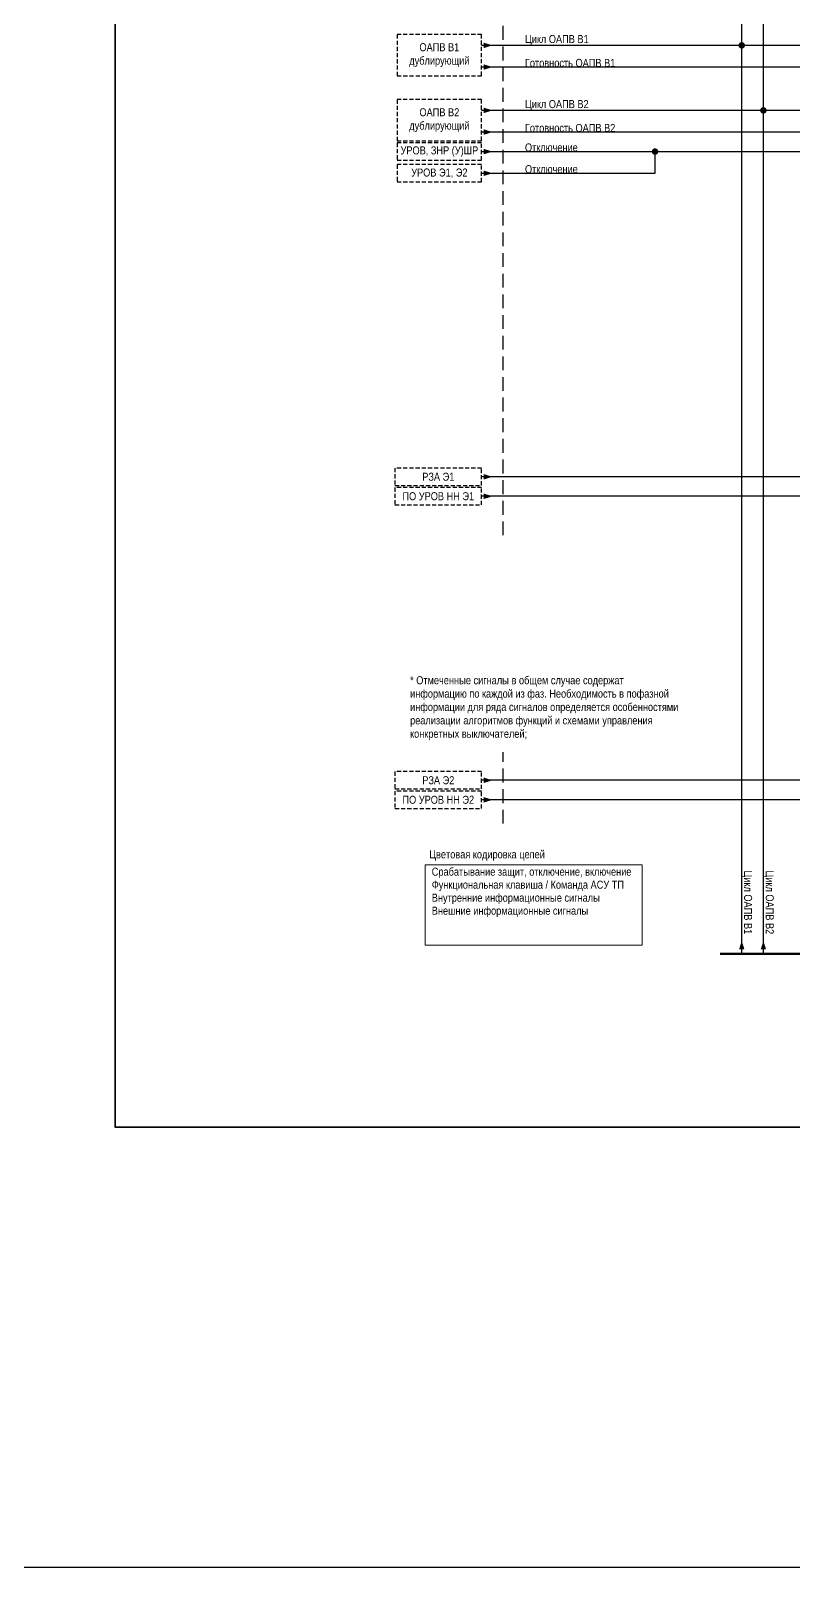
# Model space of a CAD drawing. Header units: millimetres. Extents: x -14593 to 14732, y -17400 to 5232.
# Drawn here: x 2832 to 3184, y -15608 to -14899 of the extents above; entities that cross this region are included whole.
import ezdxf
from ezdxf.enums import TextEntityAlignment as Align

# ---------------------------------------------------------------- set-up
doc = ezdxf.new("R2010")
doc.units = ezdxf.units.MM
doc.linetypes.add('штриховая2', pattern=[9.525, 6.35, -3.175])
for name, color, linetype, lineweight in [('Основная', 7, 'Continuous', 30), ('Отключение_включение', 1, 'Continuous', 30), ('Тонкая', 7, 'Continuous', 18), ('Цепи внешние', 84, 'Continuous', 30), ('Цепи внутренние', 5, 'Continuous', 30), ('Цепь - ФК и АСУ', 132, 'Continuous', 30)]:
    doc.layers.add(name, color=color, linetype=linetype, lineweight=lineweight)
doc.layers.add('Рамка', color=8, linetype='Continuous', lineweight=35, plot=False)
doc.styles.add('Narrow', font='ARIALN.TTF')

# ---------------------------------------------------------------- blocks, each defined once
blk = doc.blocks.new('Point')
at = {"layer": 'Основная', "color": 0, "const_width": 1.5}
blk.add_lwpolyline([(-0.75, 0, 1), (0.75, 0, 1)], format="xyb", close=True, dxfattribs=at)

msp = doc.modelspace()

# ---------------------------------------------------------------- linework, layer by layer
at = {"layer": 'Основная'}
msp.add_lwpolyline([(1015, -15608), (7555, -15608)], dxfattribs=at)
at = {"layer": 'Отключение_включение', "ltscale": 0.3}
for points in [[(3045, -14955, 0, 2.5, 0), (3041, -14955, 0, 0, 0)], [(3045, -14965, 0, 2.5, 0), (3041, -14965, 0, 0, 0)]]:
    msp.add_lwpolyline(points, format="xyseb", dxfattribs=at)
at = {"layer": 'Отключение_включение'}
for points in [[(3040, -14955), (3240, -14955)], [(3120, -14965), (3120, -14955)], [(3040, -14965), (3120, -14965)]]:
    msp.add_lwpolyline(points, dxfattribs=at)
at = {"layer": 'Рамка', "color": 1}
msp.add_lwpolyline([(2871, -14115), (3790, -14115), (3790, -15405), (2871, -15405)], close=True, dxfattribs=at)
at = {"layer": 'Тонкая', "ltscale": 0.3}
msp.add_lwpolyline([(3014, -15284), (3114, -15284), (3114, -15321), (3014, -15321)], close=True, dxfattribs=at)
at = {"layer": 'Цепи внешние', "linetype": 'штриховая2', "ltscale": 0.3}
for points in [[(3040, -14901), (3001, -14901), (3001, -14920), (3040, -14920)], [(3040, -14931), (3001, -14931), (3001, -14950), (3040, -14950)], [(3040, -14951), (3001, -14951), (3001, -14959), (3040, -14959)], [(3040, -14961), (3001, -14961), (3001, -14969), (3040, -14969)], [(3040, -15101), (3000, -15101), (3000, -15109), (3040, -15109)], [(3040, -15110), (3000, -15110), (3000, -15118), (3040, -15118)], [(3040, -15241), (3000, -15241), (3000, -15249), (3040, -15249)], [(3040, -15250), (3000, -15250), (3000, -15258), (3040, -15258)]]:
    msp.add_lwpolyline(points, close=True, dxfattribs=at)
at = {"layer": 'Цепи внешние', "ltscale": 0.3}
for points in [[(3045, -14906, 0, 2.5, 0), (3041, -14906, 0, 0, 0)], [(3045, -14916, 0, 2.5, 0), (3041, -14916, 0, 0, 0)], [(3045, -14936, 0, 2.5, 0), (3041, -14936, 0, 0, 0)], [(3045, -14946, 0, 2.5, 0), (3041, -14946, 0, 0, 0)], [(3045, -15105, 0, 2.5, 0), (3041, -15105, 0, 0, 0)], [(3045, -15114, 0, 2.5, 0), (3041, -15114, 0, 0, 0)], [(3045, -15245, 0, 2.5, 0), (3041, -15245, 0, 0, 0)], [(3045, -15254, 0, 2.5, 0), (3041, -15254, 0, 0, 0)]]:
    msp.add_lwpolyline(points, format="xyseb", dxfattribs=at)
for points in [[(3160, -14906), (3040, -14906)], [(3220, -14916), (3040, -14916)], [(3170, -14936), (3040, -14936)], [(3230, -14946), (3040, -14946)]]:
    msp.add_lwpolyline(points, dxfattribs=at)
at = {"layer": 'Цепи внешние'}
for points in [[(3405, -15105), (3040, -15105)], [(3405, -15114), (3040, -15114)], [(3405, -15245), (3040, -15245)], [(3405, -15254), (3040, -15254)]]:
    msp.add_lwpolyline(points, dxfattribs=at)
at = {"layer": 'Цепи внутренние'}
for points in [[(3160, -15325), (3160, -14590)], [(3170, -15325), (3170, -14600)]]:
    msp.add_lwpolyline(points, dxfattribs=at)
at = {"layer": 'Цепи внутренние', "linetype": 'штриховая2'}
for points in [[(3050, -15132), (3050, -14762)], [(3050, -15265), (3050, -15232)]]:
    msp.add_lwpolyline(points, dxfattribs=at)
at = {"layer": 'Цепи внутренние', "ltscale": 0.3}
for points in [[(3460, -14906), (3160, -14906)], [(3460, -14936), (3170, -14936)]]:
    msp.add_lwpolyline(points, dxfattribs=at)
for points in [[(3160, -15319, 0, 2.5, 0), (3160, -15323, 0, 0, 0)], [(3170, -15319, 0, 2.5, 0), (3170, -15323, 0, 0, 0)]]:
    msp.add_lwpolyline(points, format="xyseb", dxfattribs=at)
at = {"layer": 'Цепи внутренние', "lineweight": 60}
msp.add_lwpolyline([(3150, -15325), (3588, -15325)], dxfattribs=at)

# ---------------------------------------------------------------- block references
at = {"layer": 'Отключение_включение'}
msp.add_blockref('Point', (3120, -14955), dxfattribs=at)
at = {"layer": 'Цепи внутренние'}
for p in [(3160, -14906), (3170, -14936)]:
    msp.add_blockref('Point', p, dxfattribs=at)

# ---------------------------------------------------------------- texts
at = {"layer": 'Основная', "style": 'Narrow'}
msp.add_text('Цветовая кодировка цепей', height=3.7, dxfattribs=at).set_placement((3042.5, -15281), align=Align.CENTER)
at = {"layer": 'Основная', "char_height": 3.7, "style": 'Narrow'}
for s, insert, width, attachment_point in [('ОАПВ В1\\Pдублирующий ', (3020.5, -14910.5), 39, 5), ('Цикл ОАПВ В1', (3060, -14906), 65, 7), ('{\\C0;Готовность ОАПВ} В1', (3060, -14916), 65, 7), ('Цикл ОАПВ В2', (3060, -14936), 65, 7), ('ОАПВ В2\\Pдублирующий ', (3020.5, -14940.5), 39, 5), ('{\\C0;Готовность ОАПВ} В2', (3060, -14946), 65, 7), ('УРОВ, ЗНР (У)ШР', (3020.5, -14955), 39, 5), ('\\pt33.3;Отключение', (3060, -14955), 65, 7), ('\\pt33.3;Отключение', (3060, -14965), 65, 7), ('УРОВ Э1, Э2', (3020.5, -14965), 39, 5), ('РЗА Э1', (3020, -15105), 40, 5), ('ПО УРОВ НН Э1', (3020, -15114), 40, 5), ('* Отмеченные сигналы в общем случае содержат информацию по каждой из фаз. Необходимость в пофазной информации для ряда сигналов определяется особенностями реализации алгоритмов функций и схемами управления конкретных выключателей;', (3007, -15197), 124, 1), ('РЗА Э2', (3020, -15245), 40, 5), ('ПО УРОВ НН Э2', (3020, -15254), 40, 5)]:
    msp.add_mtext(s, dxfattribs=dict(at, insert=insert, width=width, attachment_point=attachment_point))
at = {"layer": 'Основная', "char_height": 3.7, "width": 65, "attachment_point": 9, "rotation": 270, "style": 'Narrow'}
for s, insert in [('Цикл ОАПВ В1', (3160, -15316)), ('Цикл ОАПВ В2', (3170, -15316))]:
    msp.add_mtext(s, dxfattribs=dict(at, insert=insert))
at = {"layer": 'Отключение_включение', "style": 'Narrow'}
msp.add_text('Срабатывание защит, отключение, включение', height=3.7, dxfattribs=at).set_placement((3017, -15289))
at = {"layer": 'Цепи внешние', "style": 'Narrow'}
msp.add_text('Внешние информационные сигналы', height=3.7, dxfattribs=at).set_placement((3017, -15307))
at = {"layer": 'Цепи внутренние', "style": 'Narrow'}
msp.add_text('Внутренние информационные сигналы', height=3.7, dxfattribs=at).set_placement((3017, -15301))
at = {"layer": 'Цепь - ФК и АСУ', "style": 'Narrow'}
msp.add_text('Функциональная клавиша / Команда АСУ ТП', height=3.7, dxfattribs=at).set_placement((3017, -15295))

doc.saveas('drawing.dxf')
